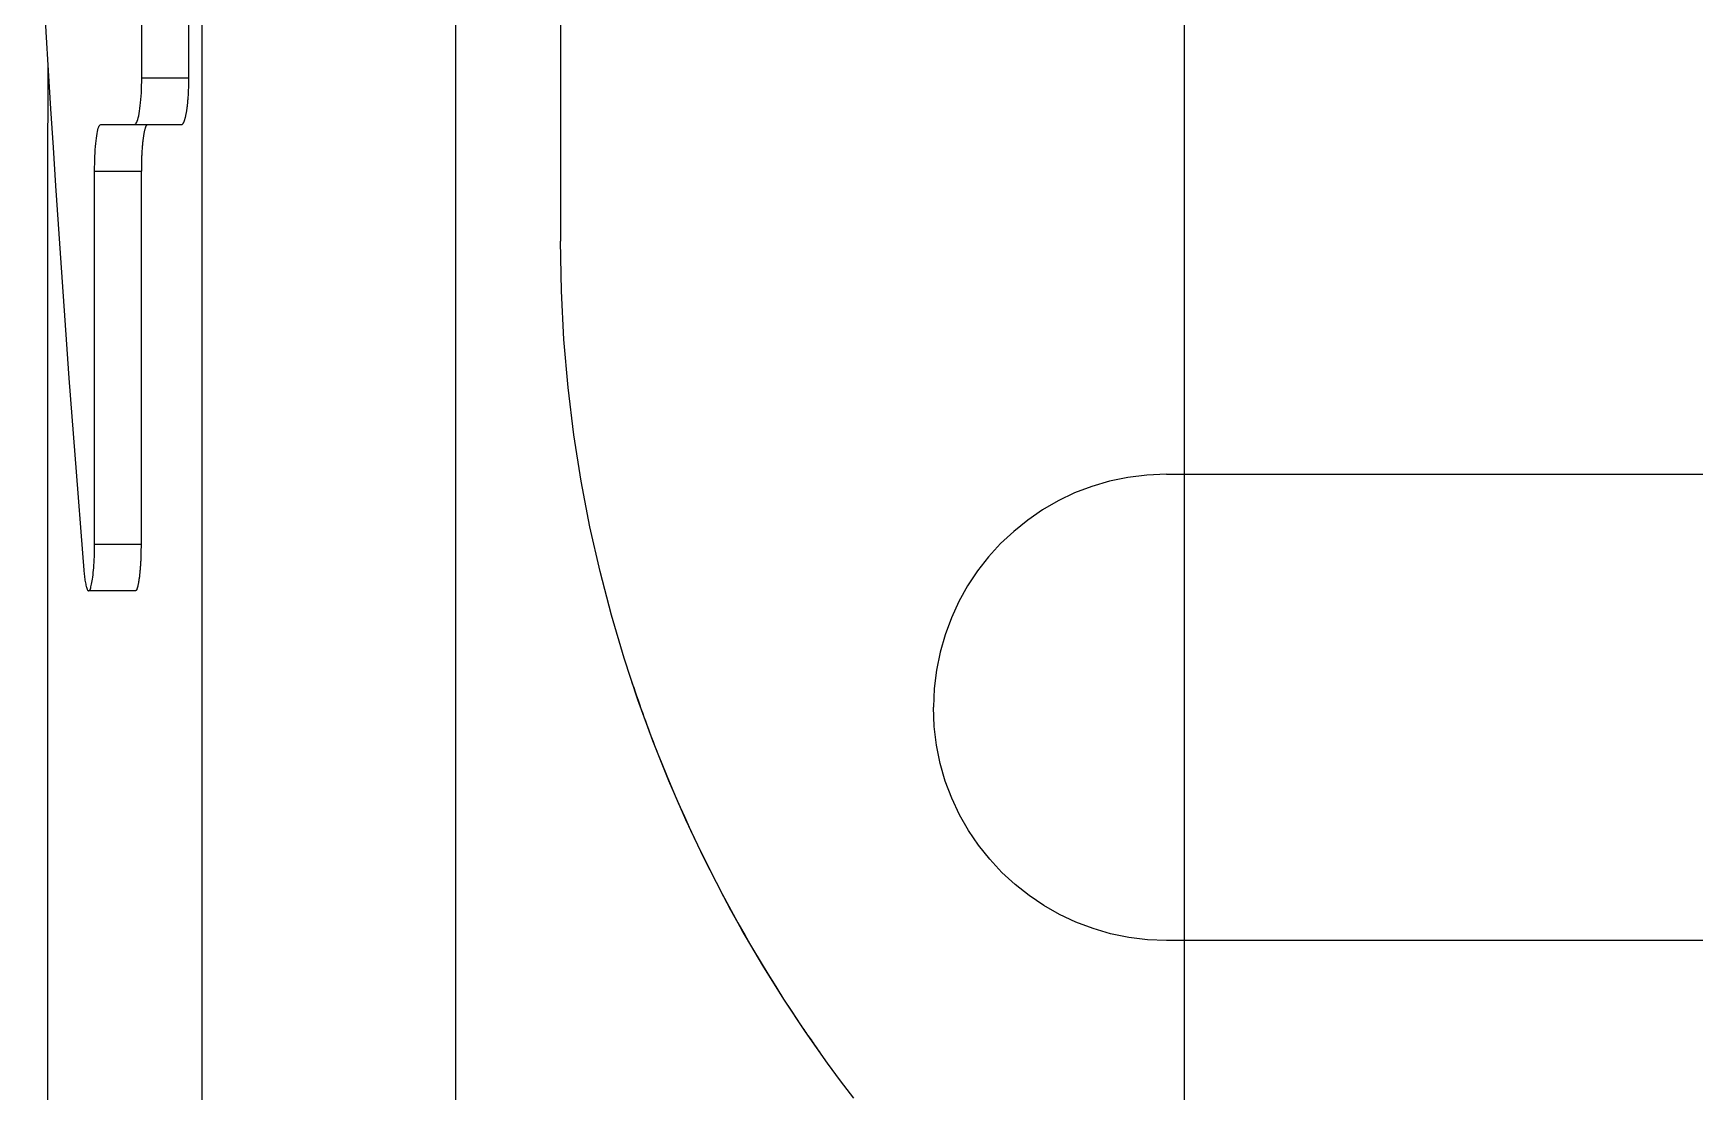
# Model space of a CAD drawing. Header units: inches. Extents: x 0 to 77285, y -118 to 40065.
# Drawn here: x 47459.44 to 47463.005, y 16440.222 to 16442.492 of the extents above; entities that cross this region are included whole.
import ezdxf

# ---------------------------------------------------------------- set-up
doc = ezdxf.new("R2010")
doc.units = ezdxf.units.IN
doc.header["$LTSCALE"] = 5
doc.header["$MEASUREMENT"] = 0
doc.layers.add('55', color=5, linetype='Continuous')

# ---------------------------------------------------------------- blocks, each defined once
blk = doc.blocks.new('A$C431c3e12')
blk.add_line((40.5, -5255), (40.5, 1375, 0))
blk = doc.blocks.new('A$Ce961e380')
for p, q in [((-254.1541, -17.6614), (-253.3541, -17.6614)), ((-254.1541, -17.6614), (-254.1541, -17.7618)), ((-253.3541, -17.6614), (-253.3541, -17.7618)), ((-253.2541, -17.6746), (-253.2541, -17.8479)), ((-253.1541, -17.7626), (-251.8541, -17.7626)), ((-253.1541, -17.7626), (-253.1541, -17.8638)), ((-246.0041, -17.8914), (-258.0041, -17.8914)), ((-246.0041, -18.4357), (-258.0041, -18.4357)), ((-251.5041, -18.6612), (-253.5041, -18.6612)), ((-254.7953, -18.9535), (-254.7957, -18.9535)), ((-255.0041, -23.3612), (-255.0041, -19.9612)), ((-254.0041, -19.9612), (-254.0041, -23.3612))]:
    blk.add_line(p, q)
for points in [[(-252.5596, -17.5298), (-252.6423, -17.534), (-252.7249, -17.5383), (-252.8075, -17.5428), (-252.8902, -17.5474), (-252.9728, -17.5522), (-253.0553, -17.557), (-253.1379, -17.562), (-253.2205, -17.5671), (-253.303, -17.5724), (-253.3855, -17.5777), (-253.468, -17.5832), (-253.5505, -17.5889), (-253.633, -17.5946), (-253.7154, -17.6005), (-253.7978, -17.6065), (-253.8802, -17.6126), (-253.9626, -17.6188), (-254.045, -17.6252), (-254.1273, -17.6317), (-254.2096, -17.6383)], [(-258.0041, -17.5612), (-257.7604, -17.5612), (-257.5166, -17.5612), (-257.2728, -17.5612), (-257.029, -17.5613), (-256.7853, -17.5613), (-256.5415, -17.5613), (-256.2977, -17.5613), (-256.054, -17.5613), (-255.8102, -17.5613), (-255.5664, -17.5614), (-255.3226, -17.5614), (-255.0789, -17.5614), (-254.8351, -17.5614), (-254.5913, -17.5614), (-254.3475, -17.5614), (-254.1038, -17.5614), (-253.86, -17.5614), (-253.6162, -17.5614), (-253.3725, -17.5614), (-253.1287, -17.5615)], [(-254.2096, -17.6383), (-254.2127, -17.6386), (-254.2158, -17.6389), (-254.219, -17.6392), (-254.2222, -17.6396), (-254.2253, -17.64), (-254.2284, -17.6404), (-254.2314, -17.6408), (-254.2343, -17.6413), (-254.2371, -17.6417), (-254.2397, -17.6423), (-254.2422, -17.6428), (-254.2446, -17.6434), (-254.2467, -17.6439), (-254.2486, -17.6445), (-254.2503, -17.6452), (-254.2517, -17.6458), (-254.2528, -17.6465), (-254.2537, -17.6472), (-254.2542, -17.6479), (-254.2543, -17.6486)], [(-254.2498, -17.6523), (-254.2503, -17.6521), (-254.2507, -17.6519), (-254.2511, -17.6517), (-254.2515, -17.6515), (-254.2518, -17.6513), (-254.2521, -17.6511), (-254.2524, -17.651), (-254.2527, -17.6508), (-254.253, -17.6506), (-254.2532, -17.6504), (-254.2534, -17.6502), (-254.2536, -17.65), (-254.2538, -17.6499), (-254.2539, -17.6497), (-254.254, -17.6495), (-254.2541, -17.6493), (-254.2542, -17.6492), (-254.2543, -17.649), (-254.2543, -17.6488), (-254.2543, -17.6486)], [(-254.2541, -17.749), (-254.2541, -17.744), (-254.2541, -17.7389), (-254.2541, -17.7339), (-254.2541, -17.7289), (-254.2542, -17.7239), (-254.2542, -17.7189), (-254.2542, -17.7139), (-254.2542, -17.7088), (-254.2542, -17.7038), (-254.2542, -17.6988), (-254.2542, -17.6938), (-254.2542, -17.6888), (-254.2543, -17.6838), (-254.2543, -17.6787), (-254.2543, -17.6737), (-254.2543, -17.6687), (-254.2543, -17.6637), (-254.2543, -17.6587), (-254.2543, -17.6536), (-254.2543, -17.6486)], [(-254.2498, -17.6523), (-254.2479, -17.653), (-254.2455, -17.6537), (-254.2429, -17.6544), (-254.2399, -17.6551), (-254.2365, -17.6558), (-254.2328, -17.6564), (-254.2289, -17.657), (-254.2246, -17.6576), (-254.22, -17.6582), (-254.2152, -17.6587), (-254.2101, -17.6592), (-254.2048, -17.6596), (-254.1992, -17.66), (-254.1933, -17.6604), (-254.1873, -17.6607), (-254.181, -17.6609), (-254.1746, -17.6611), (-254.1679, -17.6613), (-254.1611, -17.6614), (-254.1541, -17.6614)], [(-253.3541, -17.6614), (-253.3458, -17.6614), (-253.3377, -17.6616), (-253.3299, -17.6618), (-253.3223, -17.6621), (-253.3149, -17.6624), (-253.3079, -17.6629), (-253.3012, -17.6634), (-253.2948, -17.6639), (-253.2888, -17.6646), (-253.2832, -17.6652), (-253.278, -17.666), (-253.2732, -17.6668), (-253.269, -17.6676), (-253.2652, -17.6685), (-253.2619, -17.6694), (-253.2592, -17.6704), (-253.257, -17.6714), (-253.2554, -17.6724), (-253.2545, -17.6735), (-253.2541, -17.6746)], [(-254.2498, -17.7526), (-254.2502, -17.7525), (-254.2506, -17.7523), (-254.2509, -17.7522), (-254.2512, -17.752), (-254.2515, -17.7518), (-254.2518, -17.7517), (-254.2521, -17.7515), (-254.2524, -17.7513), (-254.2526, -17.7512), (-254.2528, -17.751), (-254.253, -17.7509), (-254.2532, -17.7507), (-254.2534, -17.7505), (-254.2535, -17.7504), (-254.2537, -17.7502), (-254.2538, -17.75), (-254.2539, -17.7499), (-254.254, -17.7497), (-254.254, -17.7495), (-254.2541, -17.7494), (-254.2541, -17.7493), (-254.2541, -17.7493), (-254.2541, -17.7493), (-254.2541, -17.7493), (-254.2541, -17.7493), (-254.2541, -17.7492), (-254.2541, -17.7492), (-254.2541, -17.7492), (-254.2541, -17.7492), (-254.2541, -17.7492), (-254.2541, -17.7492), (-254.2541, -17.7491), (-254.2541, -17.7491), (-254.2541, -17.7491), (-254.2541, -17.7491), (-254.2541, -17.7491), (-254.2541, -17.749), (-254.2541, -17.749), (-254.2541, -17.749), (-254.2541, -17.749)], [(-254.2498, -17.7526), (-254.249, -17.753), (-254.2482, -17.7533), (-254.2472, -17.7536), (-254.2462, -17.7539), (-254.2451, -17.7542), (-254.2439, -17.7546), (-254.2427, -17.7549), (-254.2414, -17.7552), (-254.2401, -17.7555), (-254.2387, -17.7558), (-254.2372, -17.756), (-254.2357, -17.7563), (-254.2341, -17.7566), (-254.2324, -17.7569), (-254.2307, -17.7572), (-254.229, -17.7574), (-254.2272, -17.7577), (-254.2253, -17.7579), (-254.2234, -17.7582), (-254.2215, -17.7584), (-254.2197, -17.7586), (-254.2179, -17.7588), (-254.2161, -17.759), (-254.2142, -17.7592), (-254.2122, -17.7594), (-254.2103, -17.7595), (-254.2083, -17.7597), (-254.2063, -17.7599), (-254.2042, -17.76), (-254.2021, -17.7602), (-254.2, -17.7603), (-254.1979, -17.7605), (-254.1957, -17.7606), (-254.1935, -17.7607), (-254.1913, -17.7609), (-254.1891, -17.761), (-254.1869, -17.7611), (-254.1846, -17.7612), (-254.1823, -17.7613), (-254.1801, -17.7613), (-254.1788, -17.7614), (-254.1775, -17.7614), (-254.1762, -17.7615), (-254.175, -17.7615), (-254.1737, -17.7615), (-254.1724, -17.7616), (-254.1711, -17.7616), (-254.1698, -17.7616), (-254.1685, -17.7617), (-254.1672, -17.7617), (-254.1659, -17.7617), (-254.1646, -17.7617), (-254.1633, -17.7617), (-254.162, -17.7618), (-254.1607, -17.7618), (-254.1594, -17.7618), (-254.1581, -17.7618), (-254.1567, -17.7618), (-254.1554, -17.7618), (-254.1541, -17.7618)], [(-253.2541, -17.7469), (-253.2538, -17.7482), (-253.2528, -17.7494), (-253.2513, -17.7506), (-253.2491, -17.7518), (-253.2464, -17.7529), (-253.2431, -17.754), (-253.2393, -17.7551), (-253.235, -17.7561), (-253.2303, -17.7571), (-253.2251, -17.7579), (-253.2195, -17.7588), (-253.2135, -17.7595), (-253.2071, -17.7602), (-253.2004, -17.7608), (-253.1933, -17.7614), (-253.186, -17.7618), (-253.1784, -17.7622), (-253.1705, -17.7624), (-253.1624, -17.7626), (-253.1541, -17.7626)], [(-254.1541, -17.7618), (-254.1141, -17.7618), (-254.0741, -17.7618), (-254.0341, -17.7618), (-253.9941, -17.7618), (-253.9541, -17.7618), (-253.9141, -17.7618), (-253.8741, -17.7618), (-253.8341, -17.7618), (-253.7941, -17.7618), (-253.7541, -17.7618), (-253.7141, -17.7618), (-253.6741, -17.7618), (-253.6341, -17.7618), (-253.5941, -17.7618), (-253.5541, -17.7618), (-253.5141, -17.7618), (-253.4741, -17.7618), (-253.4341, -17.7618), (-253.3941, -17.7618), (-253.3541, -17.7618)], [(-253.2541, -17.775), (-253.2542, -17.7746), (-253.2543, -17.7743), (-253.2545, -17.7739), (-253.2547, -17.7735), (-253.2551, -17.7732), (-253.2555, -17.7728), (-253.256, -17.7725), (-253.2566, -17.7721), (-253.2572, -17.7717), (-253.2579, -17.7714), (-253.2587, -17.771), (-253.2595, -17.7707), (-253.2604, -17.7703), (-253.2614, -17.77), (-253.2625, -17.7697), (-253.2636, -17.7693), (-253.2648, -17.769), (-253.266, -17.7687), (-253.2674, -17.7684), (-253.2687, -17.7681), (-253.27, -17.7678), (-253.2713, -17.7675), (-253.2727, -17.7673), (-253.2741, -17.767), (-253.2755, -17.7668), (-253.2771, -17.7665), (-253.2786, -17.7663), (-253.2802, -17.766), (-253.2819, -17.7658), (-253.2835, -17.7656), (-253.2853, -17.7654), (-253.287, -17.7651), (-253.2888, -17.7649), (-253.2907, -17.7647), (-253.2925, -17.7645), (-253.2944, -17.7643), (-253.2964, -17.7642), (-253.2983, -17.764), (-253.3003, -17.7638), (-253.3024, -17.7636), (-253.3047, -17.7635), (-253.307, -17.7633), (-253.3095, -17.7631), (-253.3119, -17.763), (-253.3144, -17.7628), (-253.3169, -17.7627), (-253.3195, -17.7626), (-253.322, -17.7624), (-253.3246, -17.7623), (-253.3273, -17.7622), (-253.3299, -17.7621), (-253.3326, -17.7621), (-253.3352, -17.762), (-253.3379, -17.7619), (-253.3406, -17.7619), (-253.3433, -17.7618), (-253.346, -17.7618), (-253.3487, -17.7618), (-253.3514, -17.7618), (-253.3541, -17.7618)], [(-253.2541, -17.8479), (-253.2541, -17.8483), (-253.254, -17.8487), (-253.2538, -17.8491), (-253.2535, -17.8495), (-253.2532, -17.85), (-253.2528, -17.8504), (-253.2523, -17.8508), (-253.2518, -17.8512), (-253.2511, -17.8516), (-253.2505, -17.852), (-253.2497, -17.8525), (-253.2489, -17.8529), (-253.248, -17.8533), (-253.247, -17.8537), (-253.246, -17.8541), (-253.2449, -17.8545), (-253.2438, -17.8548), (-253.2425, -17.8552), (-253.2413, -17.8556), (-253.2399, -17.856), (-253.2387, -17.8563), (-253.2374, -17.8566), (-253.236, -17.8569), (-253.2346, -17.8572), (-253.2332, -17.8575), (-253.2317, -17.8578), (-253.2302, -17.8581), (-253.2286, -17.8584), (-253.227, -17.8587), (-253.2253, -17.859), (-253.2236, -17.8592), (-253.2218, -17.8595), (-253.22, -17.8598), (-253.2182, -17.86), (-253.2164, -17.8603), (-253.2145, -17.8605), (-253.2125, -17.8607), (-253.2106, -17.8609), (-253.2086, -17.8612), (-253.2066, -17.8614), (-253.2043, -17.8616), (-253.2019, -17.8618), (-253.1994, -17.862), (-253.197, -17.8622), (-253.1944, -17.8624), (-253.1919, -17.8626), (-253.1893, -17.8627), (-253.1867, -17.8629), (-253.1841, -17.863), (-253.1814, -17.8631), (-253.1787, -17.8632), (-253.176, -17.8634), (-253.1733, -17.8634), (-253.1706, -17.8635), (-253.1678, -17.8636), (-253.1651, -17.8637), (-253.1623, -17.8637), (-253.1596, -17.8637), (-253.1569, -17.8637), (-253.1541, -17.8638)], [(-253.1541, -17.8638), (-253.0891, -17.8638), (-253.0241, -17.8638), (-252.9591, -17.8638), (-252.8941, -17.8638), (-252.8291, -17.8638), (-252.7641, -17.8638), (-252.6991, -17.8638), (-252.6341, -17.8638), (-252.5691, -17.8638), (-252.5041, -17.8637), (-252.4391, -17.8637), (-252.3741, -17.8637), (-252.3091, -17.8637), (-252.2441, -17.8637), (-252.1791, -17.8637), (-252.1141, -17.8637), (-252.0491, -17.8637), (-251.9841, -17.8637), (-251.9191, -17.8637), (-251.8541, -17.8637)], [(-255.3424, -19.2903), (-255.3051, -19.2619), (-255.2675, -19.2341), (-255.1999, -19.1865), (-255.13, -19.14), (-255.0576, -19.0949), (-254.983, -19.0512), (-254.906, -19.0091), (-254.8268, -18.9687), (-254.7453, -18.9302), (-254.6617, -18.8937), (-254.576, -18.8593), (-254.4881, -18.8272), (-254.3983, -18.7975), (-254.3064, -18.7703), (-254.2125, -18.7459), (-254.1168, -18.7242), (-254.0191, -18.7055), (-253.9196, -18.6899), (-253.8184, -18.6776), (-253.7153, -18.6685), (-253.6106, -18.663), (-253.5041, -18.6612)], [(-254.444, -18.8122), (-254.453, -18.8152), (-254.4619, -18.8182), (-254.4709, -18.8212), (-254.4798, -18.8243), (-254.4887, -18.8274), (-254.4976, -18.8305), (-254.5065, -18.8336), (-254.5154, -18.8368), (-254.5243, -18.84), (-254.5332, -18.8432), (-254.542, -18.8464), (-254.5509, -18.8497), (-254.5597, -18.853), (-254.5685, -18.8563), (-254.5773, -18.8597), (-254.5861, -18.8631), (-254.5949, -18.8665), (-254.6036, -18.8699), (-254.6124, -18.8734), (-254.6211, -18.8769), (-254.6507, -18.8889), (-254.6801, -18.9013), (-254.7093, -18.9139), (-254.7385, -18.9269), (-254.7675, -18.9402), (-254.7963, -18.9538), (-254.825, -18.9677), (-254.8536, -18.9819), (-254.882, -18.9964), (-254.9102, -19.0111), (-254.9383, -19.0262), (-254.9662, -19.0416), (-254.9939, -19.0573), (-255.0215, -19.0732), (-255.0489, -19.0895), (-255.076, -19.106), (-255.103, -19.1228), (-255.1298, -19.1399), (-255.1565, -19.1572), (-255.1829, -19.1748), (-255.186, -19.177), (-255.1892, -19.1791), (-255.1924, -19.1813), (-255.1955, -19.1834), (-255.1987, -19.1856), (-255.2018, -19.1878), (-255.205, -19.1899), (-255.2081, -19.1921), (-255.2113, -19.1943), (-255.2144, -19.1965), (-255.2176, -19.1986), (-255.2207, -19.2008), (-255.2238, -19.203), (-255.227, -19.2052), (-255.2301, -19.2074), (-255.2332, -19.2096), (-255.2364, -19.2118), (-255.2395, -19.214), (-255.2426, -19.2162), (-255.2457, -19.2185)], [(-255.0041, -19.9612), (-255.0025, -19.9204), (-254.9976, -19.8804), (-254.9897, -19.8415), (-254.9787, -19.8037), (-254.965, -19.7671), (-254.9485, -19.732), (-254.9295, -19.6984), (-254.908, -19.6665), (-254.8841, -19.6364), (-254.8581, -19.6081), (-254.83, -19.582), (-254.7999, -19.5581), (-254.768, -19.5364), (-254.7344, -19.5173), (-254.6992, -19.5007), (-254.6626, -19.4868), (-254.6246, -19.4758), (-254.5855, -19.4678), (-254.5453, -19.4628), (-254.5041, -19.4612)], [(-254.0041, -19.9612), (-254.0058, -19.9194), (-254.0108, -19.8787), (-254.019, -19.8392), (-254.0302, -19.801), (-254.0443, -19.7642), (-254.0612, -19.7289), (-254.0806, -19.6953), (-254.1024, -19.6635), (-254.1266, -19.6335), (-254.153, -19.6055), (-254.1814, -19.5797), (-254.2116, -19.556), (-254.2436, -19.5347), (-254.2772, -19.5159), (-254.3122, -19.4997), (-254.3486, -19.4861), (-254.3861, -19.4754), (-254.4246, -19.4676), (-254.464, -19.4628), (-254.5041, -19.4612)]]:
    blk.add_lwpolyline(points)
blk = doc.blocks.new('A$C638f0059')
for p, q in [((-76.6541, -17.6614), (-76.6541, -17.7618)), ((-76.6541, -17.6614), (-75.8541, -17.6614)), ((-75.8541, -17.6614), (-75.8541, -17.7618)), ((-75.7541, -17.6746), (-75.7541, -17.8479)), ((-75.6541, -17.7626), (-75.6541, -17.8638)), ((-75.6541, -17.7626), (-74.3541, -17.7626)), ((-68.5041, -17.8914), (-80.5041, -17.8914)), ((-68.5041, -18.4357), (-80.5041, -18.4357)), ((-74.0041, -18.6612), (-76.0041, -18.6612)), ((-77.2953, -18.9535), (-77.2957, -18.9535)), ((-77.5041, -23.3612), (-77.5041, -19.9612)), ((-76.5041, -19.9612), (-76.5041, -23.3612))]:
    blk.add_line(p, q)
for points in [[(-75.0596, -17.5298), (-75.1423, -17.534), (-75.2249, -17.5383), (-75.3075, -17.5428), (-75.3902, -17.5474), (-75.4728, -17.5522), (-75.5553, -17.557), (-75.6379, -17.562), (-75.7205, -17.5671), (-75.803, -17.5724), (-75.8855, -17.5777), (-75.968, -17.5832), (-76.0505, -17.5889), (-76.133, -17.5946), (-76.2154, -17.6005), (-76.2978, -17.6065), (-76.3802, -17.6126), (-76.4626, -17.6188), (-76.545, -17.6252), (-76.6273, -17.6317), (-76.7096, -17.6383)], [(-80.5041, -17.5612), (-80.2604, -17.5612), (-80.0166, -17.5612), (-79.7728, -17.5612), (-79.529, -17.5613), (-79.2853, -17.5613), (-79.0415, -17.5613), (-78.7977, -17.5613), (-78.554, -17.5613), (-78.3102, -17.5613), (-78.0664, -17.5614), (-77.8226, -17.5614), (-77.5789, -17.5614), (-77.3351, -17.5614), (-77.0913, -17.5614), (-76.8475, -17.5614), (-76.6038, -17.5614), (-76.36, -17.5614), (-76.1162, -17.5614), (-75.8725, -17.5614), (-75.6287, -17.5615)], [(-76.7096, -17.6383), (-76.7127, -17.6386), (-76.7158, -17.6389), (-76.719, -17.6392), (-76.7222, -17.6396), (-76.7253, -17.64), (-76.7284, -17.6404), (-76.7314, -17.6408), (-76.7343, -17.6413), (-76.7371, -17.6417), (-76.7397, -17.6423), (-76.7422, -17.6428), (-76.7446, -17.6434), (-76.7467, -17.6439), (-76.7486, -17.6445), (-76.7503, -17.6452), (-76.7517, -17.6458), (-76.7528, -17.6465), (-76.7537, -17.6472), (-76.7542, -17.6479), (-76.7543, -17.6486)], [(-76.7541, -17.749), (-76.7541, -17.744), (-76.7541, -17.7389), (-76.7541, -17.7339), (-76.7541, -17.7289), (-76.7542, -17.7239), (-76.7542, -17.7189), (-76.7542, -17.7139), (-76.7542, -17.7088), (-76.7542, -17.7038), (-76.7542, -17.6988), (-76.7542, -17.6938), (-76.7542, -17.6888), (-76.7543, -17.6838), (-76.7543, -17.6787), (-76.7543, -17.6737), (-76.7543, -17.6687), (-76.7543, -17.6637), (-76.7543, -17.6587), (-76.7543, -17.6536), (-76.7543, -17.6486)], [(-76.7498, -17.6523), (-76.7503, -17.6521), (-76.7507, -17.6519), (-76.7511, -17.6517), (-76.7515, -17.6515), (-76.7518, -17.6513), (-76.7521, -17.6511), (-76.7524, -17.651), (-76.7527, -17.6508), (-76.753, -17.6506), (-76.7532, -17.6504), (-76.7534, -17.6502), (-76.7536, -17.65), (-76.7538, -17.6499), (-76.7539, -17.6497), (-76.754, -17.6495), (-76.7541, -17.6493), (-76.7542, -17.6492), (-76.7543, -17.649), (-76.7543, -17.6488), (-76.7543, -17.6486)], [(-76.7498, -17.6523), (-76.7479, -17.653), (-76.7455, -17.6537), (-76.7429, -17.6544), (-76.7399, -17.6551), (-76.7365, -17.6558), (-76.7328, -17.6564), (-76.7289, -17.657), (-76.7246, -17.6576), (-76.72, -17.6582), (-76.7152, -17.6587), (-76.7101, -17.6592), (-76.7048, -17.6596), (-76.6992, -17.66), (-76.6933, -17.6604), (-76.6873, -17.6607), (-76.681, -17.6609), (-76.6746, -17.6611), (-76.6679, -17.6613), (-76.6611, -17.6614), (-76.6541, -17.6614)], [(-75.8541, -17.6614), (-75.8458, -17.6614), (-75.8377, -17.6616), (-75.8299, -17.6618), (-75.8223, -17.6621), (-75.8149, -17.6624), (-75.8079, -17.6629), (-75.8012, -17.6634), (-75.7948, -17.6639), (-75.7888, -17.6646), (-75.7832, -17.6652), (-75.778, -17.666), (-75.7732, -17.6668), (-75.769, -17.6676), (-75.7652, -17.6685), (-75.7619, -17.6694), (-75.7592, -17.6704), (-75.757, -17.6714), (-75.7554, -17.6724), (-75.7545, -17.6735), (-75.7541, -17.6746)], [(-76.7498, -17.7526), (-76.7502, -17.7525), (-76.7506, -17.7523), (-76.7509, -17.7522), (-76.7512, -17.752), (-76.7515, -17.7518), (-76.7518, -17.7517), (-76.7521, -17.7515), (-76.7524, -17.7513), (-76.7526, -17.7512), (-76.7528, -17.751), (-76.753, -17.7509), (-76.7532, -17.7507), (-76.7534, -17.7505), (-76.7535, -17.7504), (-76.7537, -17.7502), (-76.7538, -17.75), (-76.7539, -17.7499), (-76.754, -17.7497), (-76.754, -17.7495), (-76.7541, -17.7494), (-76.7541, -17.7493), (-76.7541, -17.7493), (-76.7541, -17.7493), (-76.7541, -17.7493), (-76.7541, -17.7493), (-76.7541, -17.7492), (-76.7541, -17.7492), (-76.7541, -17.7492), (-76.7541, -17.7492), (-76.7541, -17.7492), (-76.7541, -17.7492), (-76.7541, -17.7491), (-76.7541, -17.7491), (-76.7541, -17.7491), (-76.7541, -17.7491), (-76.7541, -17.7491), (-76.7541, -17.749), (-76.7541, -17.749), (-76.7541, -17.749), (-76.7541, -17.749)], [(-76.7498, -17.7526), (-76.749, -17.753), (-76.7482, -17.7533), (-76.7472, -17.7536), (-76.7462, -17.7539), (-76.7451, -17.7542), (-76.7439, -17.7546), (-76.7427, -17.7549), (-76.7414, -17.7552), (-76.7401, -17.7555), (-76.7387, -17.7558), (-76.7372, -17.756), (-76.7357, -17.7563), (-76.7341, -17.7566), (-76.7324, -17.7569), (-76.7307, -17.7572), (-76.729, -17.7574), (-76.7272, -17.7577), (-76.7253, -17.7579), (-76.7234, -17.7582), (-76.7215, -17.7584), (-76.7197, -17.7586), (-76.7179, -17.7588), (-76.7161, -17.759), (-76.7142, -17.7592), (-76.7122, -17.7594), (-76.7103, -17.7595), (-76.7083, -17.7597), (-76.7063, -17.7599), (-76.7042, -17.76), (-76.7021, -17.7602), (-76.7, -17.7603), (-76.6979, -17.7605), (-76.6957, -17.7606), (-76.6935, -17.7607), (-76.6913, -17.7609), (-76.6891, -17.761), (-76.6869, -17.7611), (-76.6846, -17.7612), (-76.6823, -17.7613), (-76.6801, -17.7613), (-76.6788, -17.7614), (-76.6775, -17.7614), (-76.6762, -17.7615), (-76.675, -17.7615), (-76.6737, -17.7615), (-76.6724, -17.7616), (-76.6711, -17.7616), (-76.6698, -17.7616), (-76.6685, -17.7617), (-76.6672, -17.7617), (-76.6659, -17.7617), (-76.6646, -17.7617), (-76.6633, -17.7617), (-76.662, -17.7618), (-76.6607, -17.7618), (-76.6594, -17.7618), (-76.6581, -17.7618), (-76.6567, -17.7618), (-76.6554, -17.7618), (-76.6541, -17.7618)], [(-75.7541, -17.7469), (-75.7538, -17.7482), (-75.7528, -17.7494), (-75.7513, -17.7506), (-75.7491, -17.7518), (-75.7464, -17.7529), (-75.7431, -17.754), (-75.7393, -17.7551), (-75.735, -17.7561), (-75.7303, -17.7571), (-75.7251, -17.7579), (-75.7195, -17.7588), (-75.7135, -17.7595), (-75.7071, -17.7602), (-75.7004, -17.7608), (-75.6933, -17.7614), (-75.686, -17.7618), (-75.6784, -17.7622), (-75.6705, -17.7624), (-75.6624, -17.7626), (-75.6541, -17.7626)], [(-76.6541, -17.7618), (-76.6141, -17.7618), (-76.5741, -17.7618), (-76.5341, -17.7618), (-76.4941, -17.7618), (-76.4541, -17.7618), (-76.4141, -17.7618), (-76.3741, -17.7618), (-76.3341, -17.7618), (-76.2941, -17.7618), (-76.2541, -17.7618), (-76.2141, -17.7618), (-76.1741, -17.7618), (-76.1341, -17.7618), (-76.0941, -17.7618), (-76.0541, -17.7618), (-76.0141, -17.7618), (-75.9741, -17.7618), (-75.9341, -17.7618), (-75.8941, -17.7618), (-75.8541, -17.7618)], [(-75.7541, -17.775), (-75.7542, -17.7746), (-75.7543, -17.7743), (-75.7545, -17.7739), (-75.7547, -17.7735), (-75.7551, -17.7732), (-75.7555, -17.7728), (-75.756, -17.7725), (-75.7566, -17.7721), (-75.7572, -17.7717), (-75.7579, -17.7714), (-75.7587, -17.771), (-75.7595, -17.7707), (-75.7604, -17.7703), (-75.7614, -17.77), (-75.7625, -17.7697), (-75.7636, -17.7693), (-75.7648, -17.769), (-75.766, -17.7687), (-75.7674, -17.7684), (-75.7687, -17.7681), (-75.77, -17.7678), (-75.7713, -17.7675), (-75.7727, -17.7673), (-75.7741, -17.767), (-75.7755, -17.7668), (-75.7771, -17.7665), (-75.7786, -17.7663), (-75.7802, -17.766), (-75.7819, -17.7658), (-75.7835, -17.7656), (-75.7853, -17.7654), (-75.787, -17.7651), (-75.7888, -17.7649), (-75.7907, -17.7647), (-75.7925, -17.7645), (-75.7944, -17.7643), (-75.7964, -17.7642), (-75.7983, -17.764), (-75.8003, -17.7638), (-75.8024, -17.7636), (-75.8047, -17.7635), (-75.807, -17.7633), (-75.8095, -17.7631), (-75.8119, -17.763), (-75.8144, -17.7628), (-75.8169, -17.7627), (-75.8195, -17.7626), (-75.822, -17.7624), (-75.8246, -17.7623), (-75.8273, -17.7622), (-75.8299, -17.7621), (-75.8326, -17.7621), (-75.8352, -17.762), (-75.8379, -17.7619), (-75.8406, -17.7619), (-75.8433, -17.7618), (-75.846, -17.7618), (-75.8487, -17.7618), (-75.8514, -17.7618), (-75.8541, -17.7618)], [(-75.7541, -17.8479), (-75.7541, -17.8483), (-75.754, -17.8487), (-75.7538, -17.8491), (-75.7535, -17.8495), (-75.7532, -17.85), (-75.7528, -17.8504), (-75.7523, -17.8508), (-75.7518, -17.8512), (-75.7511, -17.8516), (-75.7505, -17.852), (-75.7497, -17.8525), (-75.7489, -17.8529), (-75.748, -17.8533), (-75.747, -17.8537), (-75.746, -17.8541), (-75.7449, -17.8545), (-75.7438, -17.8548), (-75.7425, -17.8552), (-75.7413, -17.8556), (-75.7399, -17.856), (-75.7387, -17.8563), (-75.7374, -17.8566), (-75.736, -17.8569), (-75.7346, -17.8572), (-75.7332, -17.8575), (-75.7317, -17.8578), (-75.7302, -17.8581), (-75.7286, -17.8584), (-75.727, -17.8587), (-75.7253, -17.859), (-75.7236, -17.8592), (-75.7218, -17.8595), (-75.72, -17.8598), (-75.7182, -17.86), (-75.7164, -17.8603), (-75.7145, -17.8605), (-75.7125, -17.8607), (-75.7106, -17.8609), (-75.7086, -17.8612), (-75.7066, -17.8614), (-75.7043, -17.8616), (-75.7019, -17.8618), (-75.6994, -17.862), (-75.697, -17.8622), (-75.6944, -17.8624), (-75.6919, -17.8626), (-75.6893, -17.8627), (-75.6867, -17.8629), (-75.6841, -17.863), (-75.6814, -17.8631), (-75.6787, -17.8632), (-75.676, -17.8634), (-75.6733, -17.8634), (-75.6706, -17.8635), (-75.6678, -17.8636), (-75.6651, -17.8637), (-75.6623, -17.8637), (-75.6596, -17.8637), (-75.6569, -17.8637), (-75.6541, -17.8638)], [(-75.6541, -17.8638), (-75.5891, -17.8638), (-75.5241, -17.8638), (-75.4591, -17.8638), (-75.3941, -17.8638), (-75.3291, -17.8638), (-75.2641, -17.8638), (-75.1991, -17.8638), (-75.1341, -17.8638), (-75.0691, -17.8638), (-75.0041, -17.8637), (-74.9391, -17.8637), (-74.8741, -17.8637), (-74.8091, -17.8637), (-74.7441, -17.8637), (-74.6791, -17.8637), (-74.6141, -17.8637), (-74.5491, -17.8637), (-74.4841, -17.8637), (-74.4191, -17.8637), (-74.3541, -17.8637)], [(-77.8424, -19.2903), (-77.8051, -19.2619), (-77.7675, -19.2341), (-77.6999, -19.1865), (-77.63, -19.14), (-77.5576, -19.0949), (-77.483, -19.0512), (-77.406, -19.0091), (-77.3268, -18.9687), (-77.2453, -18.9302), (-77.1617, -18.8937), (-77.076, -18.8593), (-76.9881, -18.8272), (-76.8983, -18.7975), (-76.8064, -18.7703), (-76.7125, -18.7459), (-76.6168, -18.7242), (-76.5191, -18.7055), (-76.4196, -18.6899), (-76.3184, -18.6776), (-76.2153, -18.6685), (-76.1106, -18.663), (-76.0041, -18.6612)], [(-76.944, -18.8122), (-76.953, -18.8152), (-76.9619, -18.8182), (-76.9709, -18.8212), (-76.9798, -18.8243), (-76.9887, -18.8274), (-76.9976, -18.8305), (-77.0065, -18.8336), (-77.0154, -18.8368), (-77.0243, -18.84), (-77.0332, -18.8432), (-77.042, -18.8464), (-77.0509, -18.8497), (-77.0597, -18.853), (-77.0685, -18.8563), (-77.0773, -18.8597), (-77.0861, -18.8631), (-77.0949, -18.8665), (-77.1036, -18.8699), (-77.1124, -18.8734), (-77.1211, -18.8769), (-77.1507, -18.8889), (-77.1801, -18.9013), (-77.2093, -18.9139), (-77.2385, -18.9269), (-77.2675, -18.9402), (-77.2963, -18.9538), (-77.325, -18.9677), (-77.3536, -18.9819), (-77.382, -18.9964), (-77.4102, -19.0111), (-77.4383, -19.0262), (-77.4662, -19.0416), (-77.4939, -19.0573), (-77.5215, -19.0732), (-77.5489, -19.0895), (-77.576, -19.106), (-77.603, -19.1228), (-77.6298, -19.1399), (-77.6565, -19.1572), (-77.6829, -19.1748), (-77.686, -19.177), (-77.6892, -19.1791), (-77.6924, -19.1813), (-77.6955, -19.1834), (-77.6987, -19.1856), (-77.7018, -19.1878), (-77.705, -19.1899), (-77.7081, -19.1921), (-77.7113, -19.1943), (-77.7144, -19.1965), (-77.7176, -19.1986), (-77.7207, -19.2008), (-77.7238, -19.203), (-77.727, -19.2052), (-77.7301, -19.2074), (-77.7332, -19.2096), (-77.7364, -19.2118), (-77.7395, -19.214), (-77.7426, -19.2162), (-77.7457, -19.2185)], [(-77.5041, -19.9612), (-77.5025, -19.9204), (-77.4976, -19.8804), (-77.4897, -19.8415), (-77.4787, -19.8037), (-77.465, -19.7671), (-77.4485, -19.732), (-77.4295, -19.6984), (-77.408, -19.6665), (-77.3841, -19.6364), (-77.3581, -19.6081), (-77.33, -19.582), (-77.2999, -19.5581), (-77.268, -19.5364), (-77.2344, -19.5173), (-77.1992, -19.5007), (-77.1626, -19.4868), (-77.1246, -19.4758), (-77.0855, -19.4678), (-77.0453, -19.4628), (-77.0041, -19.4612)], [(-76.5041, -19.9612), (-76.5058, -19.9194), (-76.5108, -19.8787), (-76.519, -19.8392), (-76.5302, -19.801), (-76.5443, -19.7642), (-76.5612, -19.7289), (-76.5806, -19.6953), (-76.6024, -19.6635), (-76.6266, -19.6335), (-76.653, -19.6055), (-76.6814, -19.5797), (-76.7116, -19.556), (-76.7436, -19.5347), (-76.7772, -19.5159), (-76.8122, -19.4997), (-76.8486, -19.4861), (-76.8861, -19.4754), (-76.9246, -19.4676), (-76.964, -19.4628), (-77.0041, -19.4612)]]:
    blk.add_lwpolyline(points)
blk = doc.blocks.new('A$C5cd82ed8')
at = {"layer": '55'}
for name, p in [('A$Ce961e380', (189.5, 72.5)), ('A$C638f0059', (12, 72.5))]:
    blk.add_blockref(name, p, dxfattribs=at)
blk = doc.blocks.new('A$C3e1dc9d3')
blk.add_blockref('A$C5cd82ed8', (-189.5, 12.5, -2129.449))

msp = doc.modelspace()

# ---------------------------------------------------------------- block references
msp.add_blockref('A$C431c3e12', (47421.41034076, 21325.55047629))
at = {"rotation": 90}
msp.add_blockref('A$C3e1dc9d3', (47526.91034076, 16695.55047629, 0.00000001), dxfattribs=at)

doc.saveas('drawing.dxf')
